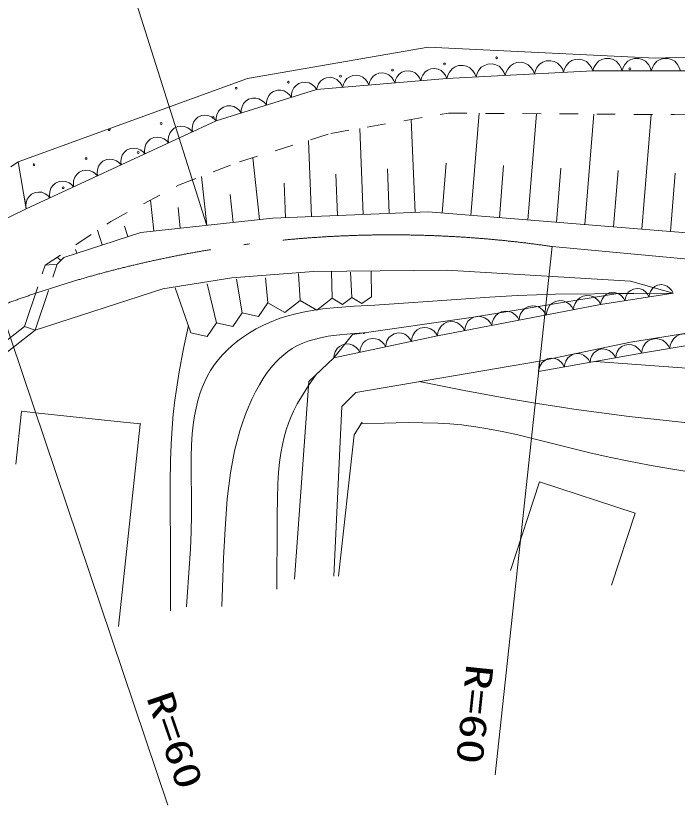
# Model space of a CAD drawing. Units: millimetres, scale not verified. Extents: x 40000 to 680000, y 20000 to 380000.
# Drawn here: x 357998 to 393675, y 271595 to 314182 of the extents above; entities that cross this region are included whole.
import ezdxf
from ezdxf.enums import TextEntityAlignment as Align

# ---------------------------------------------------------------- set-up
doc = ezdxf.new("R2010")
doc.units = ezdxf.units.MM
doc.header["$LTSCALE"] = 1000
for name, pattern in [('USER1', [18.5, 14.557377, -1.819672, 0.303279, -1.819672]), ('USER2', [3, 2.25, -0.75]), ('USER3', [2, 1, -1])]:
    doc.linetypes.add(name, pattern=pattern)
for name, color, linetype, lineweight in [('M-BGD', 7, 'Continuous', 13), ('M-BMK-LINE', 2, 'Continuous', 13), ('M-STR-STRC', 7, 'Continuous', 13)]:
    doc.layers.add(name, color=color, linetype=linetype, lineweight=lineweight)
doc.styles.add('ＭＳ ゴシック', font='')
doc.styles.get('ＭＳ ゴシック').set_extended_font_data('MS Gothic')

msp = doc.modelspace()

# ---------------------------------------------------------------- linework, layer by layer
at = {"layer": 'M-BGD'}
for p, q in [((370496, 310795), (380233, 312489)), ((380233, 312489), (392510, 311896)), ((392510, 311896), (400892, 312150)), ((389123, 311219), (381249, 310795)), ((396997, 311219), (389123, 311219)), ((358135, 306308), (370496, 310795)), ((381249, 310795), (374222, 310203)), ((374222, 310203), (368803, 308509)), ((382542, 303412), (382987, 308921)), ((385619, 303163), (386084, 308900)), ((388697, 302914), (389180, 308878)), ((391775, 302665), (392276, 308857)), ((368803, 308509), (358558, 303768)), ((379535, 303571), (379332, 308586)), ((376741, 303458), (376553, 308104)), ((373947, 303345), (373780, 307458)), ((358558, 303768), (358135, 306308)), ((371140, 303184), (370782, 306528)), ((381003, 303537), (381221, 306235)), ((378138, 303514), (378040, 305930)), ((384081, 303288), (384308, 306099)), ((387158, 303039), (387395, 305964)), ((390236, 302790), (390482, 305829)), ((368295, 302879), (368013, 305516)), ((375344, 303401), (375253, 305632)), ((393314, 302541), (393570, 305697)), ((372550, 303288), (372474, 305159)), ((369718, 303031), (369556, 304539)), ((358474, 304361), (358558, 303768)), ((365450, 302574), (365272, 304236)), ((358558, 303768), (351531, 300381)), ((366873, 302727), (366753, 303845)), ((371851, 303260), (364739, 302498)), ((380233, 303599), (371851, 303260)), ((380233, 303599), (371851, 303260)), ((406395, 301482), (380233, 303599)), ((364048, 302272), (363866, 302830)), ((364739, 302498), (360590, 301143)), ((362665, 301821), (362407, 302609)), ((361282, 301369), (361216, 301570)), ((360421, 300974), (360235, 301160)), ((360590, 301143), (360252, 300805)), ((359574, 300720), (360225, 300775)), ((360252, 300805), (360506, 301059)), ((369650, 300043), (374052, 300381)), ((373333, 298815), (373243, 300279)), ((374052, 300381), (381249, 300466)), ((375068, 298942), (375030, 300364)), ((376127, 298985), (376059, 300347)), ((377185, 299027), (377172, 300381)), ((381249, 300466), (391155, 299873)), ((365924, 299450), (369650, 300043)), ((370214, 298152), (369905, 299976)), ((371597, 298688), (371473, 300043)), ((391155, 299873), (393457, 299220)), ((359043, 297227), (365924, 299450)), ((367448, 297079), (366600, 299504)), ((368831, 297615), (368320, 299723)), ((375612, 298610), (376127, 298985)), ((376127, 298985), (376670, 298653)), ((376670, 298653), (377185, 299027)), ((388361, 298857), (390478, 299196)), ((393457, 299220), (389546, 298603)), ((393457, 299220), (389546, 298603)), ((390478, 299196), (393457, 299220)), ((371084, 297959), (371597, 298688)), ((371597, 298688), (372507, 298173)), ((372507, 298173), (373333, 298815)), ((373333, 298815), (374243, 298300)), ((374243, 298300), (375068, 298942)), ((375068, 298942), (375612, 298610)), ((389546, 298603), (380741, 296910)), ((382688, 297926), (388361, 298857)), ((369701, 297423), (370214, 298152)), ((370214, 298152), (371084, 297959)), ((376169, 296995), (382688, 297926)), ((358474, 297418), (356950, 296233)), ((358474, 297418), (359043, 297227)), ((368318, 296886), (368831, 297615)), ((368831, 297615), (369701, 297423)), ((391155, 296571), (396997, 297503)), ((357114, 295727), (359043, 297227)), ((367448, 297079), (368318, 296886)), ((375153, 295725), (376169, 296995)), ((380741, 296910), (375153, 295725)), ((386244, 295555), (391155, 296571)), ((396320, 296741), (391748, 295979)), ((375153, 295725), (373798, 294455)), ((376338, 293862), (386244, 295555)), ((391748, 295979), (386198, 294987)), ((386198, 294987), (386244, 295555)), ((386244, 295386), (386244, 295555)), ((373798, 294455), (373036, 283787)), ((375576, 293100), (376338, 293862)), ((375153, 283956), (375576, 293100)), ((358304, 292843), (357999, 289991)), ((359066, 292761), (358304, 292846)), ((359066, 292761), (363808, 292253)), ((364715, 292156), (363544, 281227)), ((363808, 292253), (364739, 292169)), ((386244, 289036), (384676, 284252)), ((386244, 289036), (391409, 287343)), ((391409, 287343), (390135, 283457))]:
    msp.add_line(p, q, dxfattribs=at)
at = {"layer": 'M-BGD', "linetype": 'USER3'}
for p, q in [((374984, 307832), (381334, 308933)), ((381334, 308933), (393526, 308848)), ((393526, 308848), (401569, 309017)), ((370073, 306308), (374984, 307832)), ((356103, 304869), (358135, 306308)), ((366771, 305038), (370073, 306308)), ((363130, 303091), (366771, 305038)), ((359574, 300720), (363130, 303091))]:
    msp.add_line(p, q, dxfattribs=at)
at = {"layer": 'M-BGD', "linetype": 'USER2'}
for p, q in [((358474, 297418), (359574, 300720)), ((359043, 297227), (360225, 300775))]:
    msp.add_line(p, q, dxfattribs=at)
at = {"layer": 'M-BGD', "linetype": 'USER1'}
for p, q in [((376254, 291576), (376677, 292253)), ((375407, 283956), (376254, 291576))]:
    msp.add_line(p, q, dxfattribs=at)
at = {"layer": 'M-BGD'}
for points in [[(387548, 311134), (387480, 311312), (387377, 311461), (387214, 311626), (387036, 311711), (386847, 311760), (386603, 311747), (386421, 311678), (386253, 311574), (386109, 311392), (386027, 311234), (385974, 311049)], [(389123, 311219), (389054, 311397), (388952, 311545), (388789, 311710), (388610, 311796), (388422, 311845), (388178, 311831), (387996, 311762), (387828, 311659), (387684, 311477), (387602, 311319), (387548, 311134)], [(390698, 311219), (390639, 311400), (390544, 311554), (390391, 311727), (390218, 311821), (390033, 311880), (389788, 311880), (389603, 311821), (389430, 311727), (389277, 311554), (389186, 311400), (389123, 311219)], [(392273, 311219), (392214, 311400), (392119, 311554), (391966, 311727), (391792, 311821), (391607, 311880), (391363, 311880), (391178, 311821), (391005, 311727), (390851, 311554), (390761, 311400), (390698, 311219)], [(393848, 311219), (393788, 311400), (393694, 311554), (393540, 311727), (393367, 311821), (393182, 311880), (392938, 311880), (392753, 311821), (392580, 311727), (392426, 311554), (392336, 311400), (392273, 311219)], [(381249, 310795), (381183, 310952), (381087, 311082), (380937, 311225), (380775, 311296), (380606, 311335), (380388, 311317), (380227, 311250), (380080, 311153), (379956, 310987), (379886, 310843), (379844, 310677)], [(382824, 310880), (382755, 311058), (382652, 311206), (382490, 311371), (382311, 311456), (382123, 311505), (381879, 311492), (381697, 311423), (381529, 311319), (381385, 311138), (381302, 310979), (381249, 310795)], [(384399, 310965), (384330, 311143), (384227, 311291), (384064, 311456), (383886, 311541), (383698, 311590), (383454, 311577), (383272, 311508), (383104, 311404), (382959, 311223), (382877, 311064), (382824, 310880)], [(385974, 311049), (385905, 311227), (385802, 311376), (385639, 311541), (385461, 311626), (385273, 311675), (385028, 311662), (384847, 311593), (384678, 311489), (384534, 311308), (384452, 311149), (384399, 310965)], [(377033, 310440), (376967, 310597), (376871, 310727), (376721, 310870), (376559, 310941), (376389, 310980), (376172, 310962), (376011, 310895), (375863, 310798), (375739, 310632), (375670, 310488), (375628, 310321)], [(378438, 310558), (378372, 310715), (378276, 310845), (378126, 310988), (377964, 311060), (377795, 311098), (377577, 311080), (377416, 311013), (377269, 310916), (377145, 310750), (377076, 310606), (377033, 310440)], [(379844, 310677), (379777, 310834), (379682, 310964), (379532, 311107), (379370, 311178), (379200, 311217), (378982, 311199), (378822, 311132), (378674, 311035), (378550, 310868), (378481, 310725), (378438, 310558)], [(374222, 310203), (374123, 310343), (374000, 310450), (373821, 310557), (373647, 310592), (373472, 310593), (373262, 310527), (373119, 310427), (372995, 310299), (372909, 310109), (372873, 309952), (372867, 309780)], [(375628, 310321), (375561, 310479), (375465, 310609), (375315, 310752), (375154, 310823), (374984, 310862), (374766, 310843), (374606, 310777), (374458, 310679), (374334, 310513), (374265, 310369), (374222, 310203)], [(372867, 309780), (372768, 309919), (372645, 310026), (372467, 310134), (372292, 310169), (372117, 310170), (371907, 310104), (371764, 310003), (371640, 309875), (371555, 309685), (371518, 309529), (371513, 309356)], [(371513, 309356), (371413, 309496), (371291, 309603), (371112, 309710), (370937, 309745), (370762, 309746), (370552, 309680), (370409, 309580), (370285, 309452), (370200, 309262), (370163, 309105), (370158, 308933)], [(370158, 308933), (370058, 309072), (369936, 309179), (369757, 309287), (369583, 309322), (369408, 309323), (369198, 309257), (369054, 309156), (368931, 309028), (368845, 308838), (368809, 308682), (368803, 308509)], [(368803, 308509), (368687, 308634), (368552, 308723), (368362, 308806), (368186, 308818), (368013, 308796), (367815, 308705), (367686, 308587), (367581, 308445), (367521, 308246), (367506, 308087), (367523, 307916)], [(367523, 307916), (367406, 308041), (367272, 308131), (367082, 308214), (366905, 308225), (366733, 308204), (366534, 308112), (366406, 307994), (366301, 307852), (366241, 307654), (366225, 307495), (366242, 307324)], [(366242, 307324), (366126, 307449), (365991, 307538), (365801, 307621), (365625, 307633), (365452, 307611), (365253, 307519), (365125, 307402), (365020, 307260), (364960, 307061), (364944, 306902), (364961, 306731)], [(364961, 306731), (364845, 306856), (364710, 306945), (364520, 307029), (364344, 307040), (364171, 307019), (363973, 306927), (363845, 306809), (363739, 306667), (363680, 306468), (363664, 306309), (363681, 306139)], [(363681, 306139), (363564, 306264), (363430, 306353), (363240, 306436), (363063, 306448), (362891, 306426), (362692, 306334), (362564, 306216), (362459, 306074), (362399, 305876), (362383, 305717), (362400, 305546)], [(362400, 305546), (362284, 305671), (362149, 305760), (361959, 305843), (361783, 305855), (361610, 305833), (361412, 305742), (361283, 305624), (361178, 305482), (361118, 305283), (361102, 305124), (361119, 304953)], [(361119, 304953), (361003, 305078), (360869, 305168), (360679, 305251), (360502, 305262), (360329, 305241), (360131, 305149), (360003, 305031), (359897, 304889), (359838, 304691), (359822, 304532), (359839, 304361)], [(359839, 304361), (359723, 304486), (359588, 304575), (359398, 304658), (359222, 304670), (359049, 304648), (358850, 304556), (358722, 304439), (358617, 304297), (358557, 304098), (358541, 303939), (358558, 303768)], [(392153, 299015), (392081, 299157), (391982, 299272), (391833, 299395), (391677, 299450), (391516, 299475), (391314, 299443), (391169, 299370), (391038, 299269), (390933, 299106), (390878, 298967), (390850, 298809)], [(393457, 299220), (393384, 299363), (393286, 299477), (393136, 299601), (392981, 299656), (392820, 299681), (392618, 299649), (392472, 299576), (392341, 299475), (392237, 299312), (392182, 299173), (392153, 299015)], [(391340, 299203), (389219, 299191), (387101, 299158), (385067, 299089), (383546, 299006), (382027, 298902), (377362, 298576), (376251, 298514), (375143, 298432), (374563, 298370), (373978, 298287), (373505, 298202), (373028, 298094), (372614, 297981), (372204, 297848), (371679, 297643), (371318, 297477), (370955, 297288), (370609, 297086), (370275, 296866), (369970, 296642), (369671, 296397), (369403, 296152), (369151, 295895), (368929, 295641), (368720, 295369), (368686, 295321), (368505, 295046), (368342, 294762), (368188, 294451), (368053, 294132), (367928, 293786), (367819, 293422), (367721, 293021), (367640, 292602), (367569, 292124), (367517, 291628), (367476, 291020), (367454, 290395), (367467, 287260), (367452, 286337), (367417, 285429), (367340, 284128), (367244, 282842), (367202, 282303)], [(389546, 298603), (389459, 298761), (389343, 298887), (389169, 299021), (388991, 299078), (388808, 299100), (388580, 299056), (388418, 298968), (388274, 298849), (388162, 298660), (388105, 298501), (388079, 298321)], [(390850, 298809), (390777, 298951), (390679, 299066), (390529, 299189), (390373, 299245), (390213, 299269), (390010, 299237), (389865, 299164), (389734, 299064), (389630, 298900), (389575, 298761), (389546, 298603)], [(386611, 298039), (386524, 298197), (386408, 298323), (386234, 298457), (386056, 298514), (385873, 298536), (385645, 298492), (385483, 298404), (385339, 298285), (385227, 298096), (385170, 297937), (385144, 297757)], [(388079, 298321), (387991, 298479), (387876, 298605), (387701, 298739), (387523, 298796), (387340, 298818), (387113, 298774), (386951, 298686), (386806, 298567), (386694, 298378), (386637, 298219), (386611, 298039)], [(385144, 297757), (385056, 297915), (384941, 298041), (384766, 298175), (384588, 298232), (384405, 298254), (384178, 298210), (384016, 298122), (383871, 298003), (383759, 297814), (383702, 297654), (383676, 297474)], [(382209, 297192), (382121, 297350), (382006, 297477), (381831, 297610), (381653, 297667), (381470, 297689), (381243, 297646), (381081, 297557), (380936, 297438), (380824, 297249), (380767, 297090), (380741, 296910)], [(383676, 297474), (383589, 297633), (383473, 297759), (383299, 297893), (383121, 297950), (382938, 297971), (382710, 297928), (382548, 297840), (382404, 297720), (382292, 297532), (382235, 297372), (382209, 297192)], [(367308, 297480), (367049, 296234), (366808, 294977), (366571, 293438), (366489, 292694), (366426, 291949), (366374, 291072), (366343, 290193), (366325, 288982), (366327, 287760), (366348, 285565), (366348, 282079)], [(380741, 296910), (380655, 297060), (380542, 297178), (380373, 297303), (380202, 297354), (380026, 297372), (379810, 297326), (379657, 297238), (379521, 297122), (379417, 296940), (379366, 296786), (379344, 296614)], [(376776, 297082), (376028, 297027), (375291, 296953), (374855, 296890), (374428, 296809), (374091, 296726), (373754, 296622), (373474, 296516), (373194, 296388), (372910, 296229), (372678, 296075), (372449, 295898), (372223, 295698), (372002, 295473), (371779, 295217), (371562, 294937), (371342, 294617), (371136, 294281), (370925, 293896), (370731, 293501), (370425, 292778), (370244, 292283), (370084, 291786), (369934, 291249), (369804, 290711), (369684, 290123), (369581, 289524), (369485, 288824), (369408, 288123), (369286, 286497), (369206, 284922), (369147, 283342), (369113, 282321)], [(379344, 296614), (379258, 296763), (379145, 296882), (378976, 297007), (378805, 297058), (378629, 297075), (378413, 297029), (378260, 296942), (378124, 296826), (378020, 296643), (377969, 296490), (377947, 296318)], [(394796, 296487), (394710, 296653), (394594, 296786), (394417, 296929), (394234, 296992), (394046, 297020), (393809, 296980), (393640, 296893), (393487, 296774), (393367, 296582), (393304, 296418), (393272, 296233)], [(376550, 296021), (376464, 296171), (376351, 296289), (376182, 296414), (376011, 296465), (375835, 296483), (375619, 296437), (375466, 296350), (375330, 296233), (375226, 296051), (375175, 295898), (375153, 295725)], [(377947, 296318), (377861, 296467), (377748, 296585), (377579, 296710), (377408, 296762), (377232, 296779), (377016, 296733), (376863, 296646), (376727, 296530), (376623, 296347), (376572, 296194), (376550, 296021)], [(391748, 295979), (391668, 296129), (391560, 296250), (391398, 296378), (391230, 296434), (391058, 296457), (390843, 296419), (390689, 296337), (390551, 296227), (390443, 296050), (390387, 295901), (390360, 295731)], [(393272, 296233), (393186, 296399), (393070, 296532), (392893, 296675), (392710, 296738), (392522, 296766), (392285, 296726), (392116, 296639), (391963, 296520), (391843, 296328), (391780, 296164), (391748, 295979)], [(390360, 295731), (390280, 295881), (390173, 296002), (390010, 296130), (389842, 296186), (389670, 296209), (389455, 296171), (389301, 296089), (389163, 295979), (389055, 295802), (389000, 295653), (388973, 295483)], [(426907, 296404), (425134, 295909), (423349, 295432), (422251, 295158), (421150, 294904), (420231, 294711), (419300, 294537), (418475, 294402), (417647, 294286), (417054, 294217), (416250, 294142), (415435, 294086), (414527, 294046), (413618, 294026), (412547, 294024), (411464, 294043), (409390, 294120), (407441, 294222), (405495, 294344), (399094, 294819), (389273, 295537)], [(387585, 295235), (387505, 295385), (387397, 295506), (387235, 295634), (387067, 295690), (386895, 295713), (386680, 295675), (386526, 295594), (386388, 295483), (386280, 295306), (386225, 295157), (386198, 294987)], [(388973, 295483), (388892, 295633), (388785, 295754), (388622, 295882), (388455, 295938), (388282, 295961), (388067, 295923), (387914, 295841), (387776, 295731), (387668, 295554), (387612, 295405), (387585, 295235)], [(374201, 294833), (373793, 294230), (373404, 293620), (373184, 293241), (372978, 292846), (372847, 292559), (372708, 292212), (372584, 291849), (372472, 291451), (372378, 291046), (372293, 290586), (372227, 290110), (372171, 289547), (372134, 288970), (372107, 288113), (372100, 287255), (372099, 286767), (372085, 283254)], [(379749, 294445), (382183, 293976), (384631, 293525), (386137, 293266), (387655, 293026), (388090, 292962), (389584, 292756), (391090, 292569), (398723, 291733)], [(376590, 292166), (377876, 292210), (379168, 292234), (379958, 292230), (380755, 292205), (381411, 292166), (382064, 292107), (382172, 292095), (382813, 292011), (383461, 291906), (384234, 291758), (385015, 291588), (388955, 290608), (390000, 290368), (391057, 290147), (392176, 289933), (393307, 289738), (394531, 289549)]]:
    msp.add_lwpolyline(points, dxfattribs=at)
for centre in [(383936, 311910), (381127, 311582), (391123, 311325), (375508, 310926), (378317, 311254), (372699, 310598), (369889, 310270), (365839, 308373), (368649, 308701), (364599, 306805), (361789, 306477), (358980, 306149), (360549, 304908)]:
    msp.add_circle(centre, 50, dxfattribs=at)
for centre, start, end in [((363030, 308045), 152.022, 67.8795), ((376789, 297094), 200.2138, 356.0416)]:
    msp.add_arc(centre, 50, start, end, dxfattribs=at)
at = {"layer": 'M-BMK-LINE'}
for p, q in [((386922, 301736), (383861, 273225)), ((357119, 298519), (366197, 271595))]:
    msp.add_line(p, q, dxfattribs=at)
at = {"layer": 'M-BMK-LINE', "linetype": 'USER1'}
msp.add_line((386922, 301736), (420704, 298603), dxfattribs=at)
msp.add_arc((378256, 242365), 60000, 81.69504, 110.62653, dxfattribs=at)
at = {"layer": 'M-STR-STRC'}
msp.add_line((363801, 317116), (368283, 302925), dxfattribs=at)

# ---------------------------------------------------------------- texts
at = {"layer": 'M-BGD', "style": 'ＭＳ ゴシック', "width": 1.35}
for rotation, p in [(264, (381875, 279301)), (288.9, (364610, 277274))]:
    msp.add_text('R=60', height=1466, rotation=rotation, dxfattribs=at).set_placement(p, align=Align.BOTTOM_LEFT)

doc.saveas('drawing.dxf')
